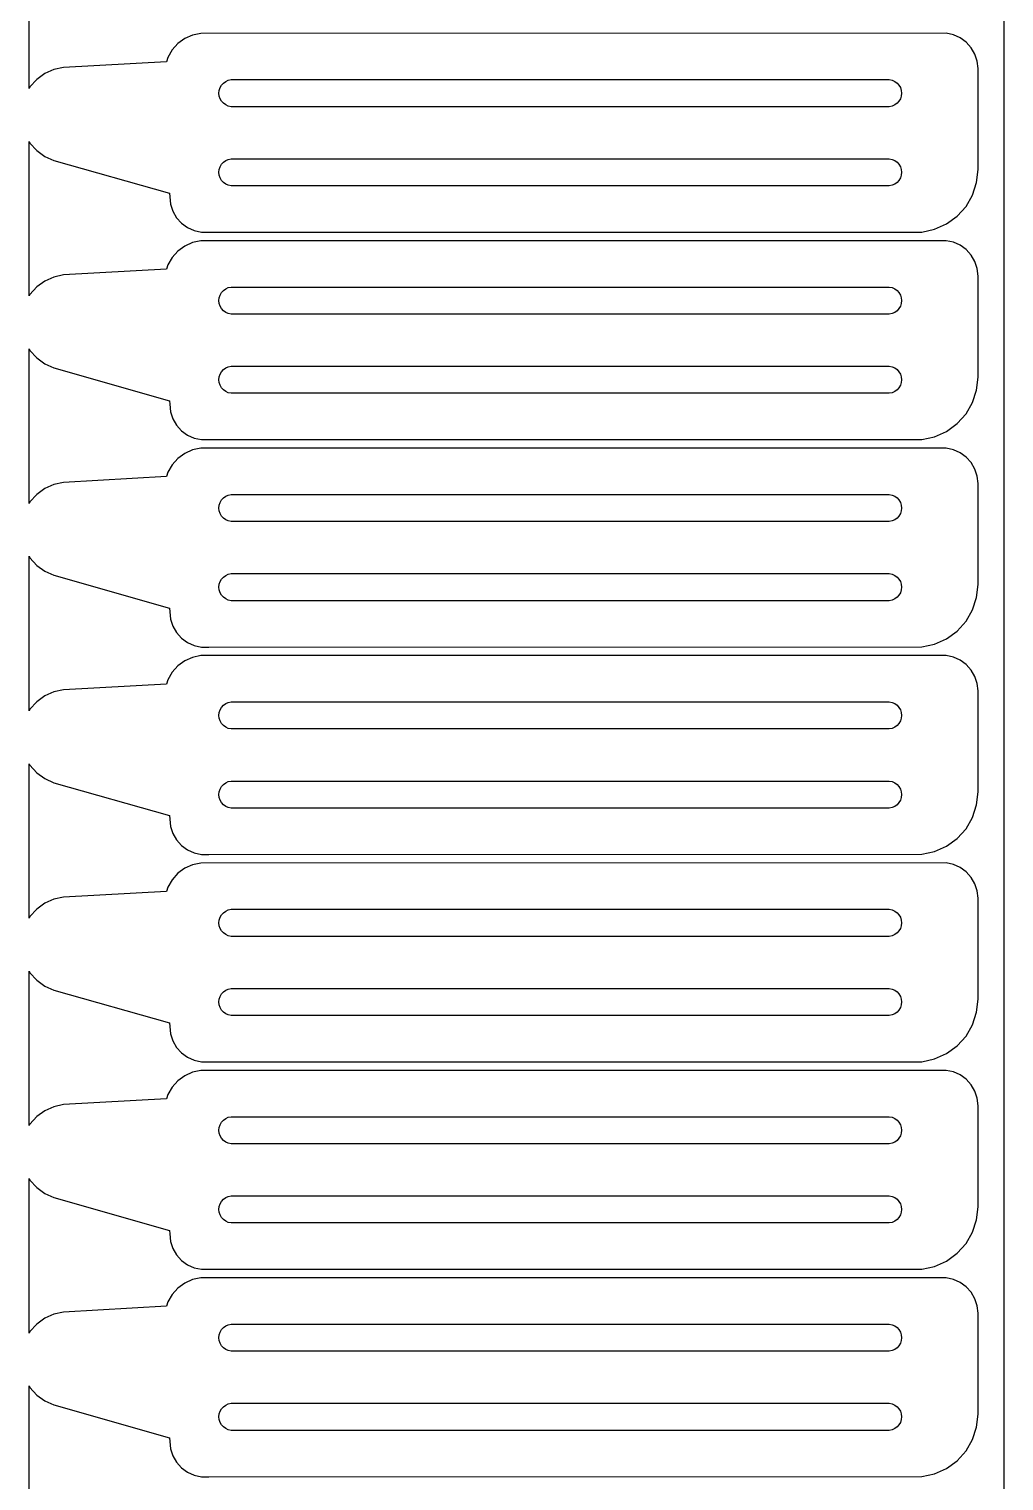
# Model space of a CAD drawing. Header units: metres. Extents: x 0 to 297, y 0 to 210.
# Drawn here: x 131.3 to 167, y 51.5 to 104.7 of the extents above; entities that cross this region are included whole.
import ezdxf

# ---------------------------------------------------------------- set-up
doc = ezdxf.new("R2010")
doc.units = ezdxf.units.M

msp = doc.modelspace()

# ---------------------------------------------------------------- linework, layer by layer
for p, q in [((167, 205), (167, 5)), ((131.3, 102.469), (131.3, 108.131)), ((137, 104.299), (136.746, 104.115)), ((137.286, 104.427), (137, 104.299)), ((137.593, 104.492), (137.286, 104.427)), ((164.886, 104.493), (137.593, 104.492)), ((165.152, 104.436), (164.886, 104.493)), ((165.4, 104.326), (165.152, 104.436)), ((165.62, 104.166), (165.4, 104.326)), ((136.536, 103.882), (136.38, 103.61)), ((136.746, 104.115), (136.536, 103.882)), ((165.802, 103.964), (165.62, 104.166)), ((165.938, 103.729), (165.802, 103.964)), ((132.567, 103.24), (132.209, 103.164)), ((136.328, 103.45), (132.567, 103.24)), ((136.38, 103.61), (136.328, 103.45)), ((166.022, 103.47), (165.938, 103.729)), ((166.05, 103.2), (166.022, 103.47)), ((131.579, 102.8), (131.334, 102.529)), ((131.875, 103.016), (131.579, 102.8)), ((132.209, 103.164), (131.875, 103.016)), ((138.415, 102.672), (138.5, 102.733)), ((138.5, 102.733), (138.595, 102.776)), ((138.595, 102.776), (138.698, 102.797)), ((138.698, 102.797), (162.802, 102.797)), ((162.802, 102.797), (162.905, 102.776)), ((162.905, 102.776), (163, 102.733)), ((163, 102.733), (163.085, 102.672)), ((166.05, 99.5), (166.05, 103.2)), ((131.334, 102.529), (131.3, 102.469)), ((138.25, 102.3), (138.261, 102.404)), ((138.261, 102.196), (138.25, 102.3)), ((138.261, 102.404), (138.293, 102.503)), ((138.293, 102.097), (138.261, 102.196)), ((138.293, 102.503), (138.345, 102.594)), ((138.345, 102.594), (138.415, 102.672)), ((163.085, 102.672), (163.155, 102.594)), ((163.155, 102.594), (163.207, 102.503)), ((163.207, 102.503), (163.239, 102.404)), ((163.239, 102.196), (163.207, 102.097)), ((163.239, 102.404), (163.25, 102.3)), ((163.25, 102.3), (163.239, 102.196)), ((138.345, 102.006), (138.293, 102.097)), ((138.415, 101.928), (138.345, 102.006)), ((138.5, 101.867), (138.415, 101.928)), ((138.595, 101.824), (138.5, 101.867)), ((138.698, 101.803), (138.595, 101.824)), ((162.802, 101.803), (138.698, 101.803)), ((162.905, 101.824), (162.802, 101.803)), ((163, 101.867), (162.905, 101.824)), ((163.085, 101.928), (163, 101.867)), ((163.155, 102.006), (163.085, 101.928)), ((163.207, 102.097), (163.155, 102.006)), ((131.3, 94.8693), (131.3, 100.531)), ((131.3, 100.531), (131.334, 100.471)), ((131.334, 100.471), (131.579, 100.199)), ((131.579, 100.199), (131.875, 99.9845)), ((131.875, 99.9845), (132.209, 99.8356)), ((132.209, 99.8356), (136.444, 98.6318)), ((138.25, 99.4), (138.261, 99.504)), ((138.261, 99.504), (138.293, 99.6034)), ((138.293, 99.6034), (138.345, 99.6939)), ((138.345, 99.6939), (138.415, 99.7716)), ((138.415, 99.7716), (138.5, 99.833)), ((138.5, 99.833), (138.595, 99.8755)), ((138.595, 99.8755), (138.698, 99.8973)), ((138.698, 99.8973), (162.802, 99.8973)), ((162.802, 99.8973), (162.905, 99.8755)), ((162.905, 99.8755), (163, 99.833)), ((163, 99.833), (163.085, 99.7716)), ((163.085, 99.7716), (163.155, 99.6939)), ((163.155, 99.6939), (163.207, 99.6034)), ((163.207, 99.6034), (163.239, 99.504)), ((163.239, 99.504), (163.25, 99.4)), ((166, 99.0218), (166.05, 99.5)), ((138.261, 99.296), (138.25, 99.4)), ((138.293, 99.1966), (138.261, 99.296)), ((138.345, 99.1061), (138.293, 99.1966)), ((138.415, 99.0284), (138.345, 99.1061)), ((138.5, 98.967), (138.415, 99.0284)), ((138.595, 98.9245), (138.5, 98.967)), ((163, 98.967), (162.905, 98.9245)), ((163.085, 99.0284), (163, 98.967)), ((163.155, 99.1061), (163.085, 99.0284)), ((163.207, 99.1966), (163.155, 99.1061)), ((163.239, 99.296), (163.207, 99.1966)), ((163.25, 99.4), (163.239, 99.296)), ((165.851, 98.5645), (166, 99.0218)), ((136.444, 98.6318), (136.45, 98.5)), ((136.45, 98.5), (136.478, 98.2297)), ((138.698, 98.9027), (138.595, 98.9245)), ((162.802, 98.9027), (138.698, 98.9027)), ((162.905, 98.9245), (162.802, 98.9027)), ((165.611, 98.1481), (165.851, 98.5645)), ((136.478, 98.2297), (136.562, 97.9712)), ((136.562, 97.9712), (136.698, 97.7359)), ((165.289, 97.7908), (165.611, 98.1481)), ((136.698, 97.7359), (136.88, 97.5339)), ((136.88, 97.5339), (137.1, 97.3742)), ((137.1, 97.3742), (137.348, 97.2636)), ((164.461, 97.3126), (164.9, 97.5081)), ((164.9, 97.5081), (165.289, 97.7908)), ((137.286, 96.8266), (137, 96.699)), ((137.593, 96.8918), (137.286, 96.8266)), ((137.348, 97.2636), (137.614, 97.2071)), ((164.886, 96.8929), (137.593, 96.8918)), ((137.614, 97.2071), (137.886, 97.2071)), ((137.886, 97.2071), (163.99, 97.2126)), ((163.99, 97.2126), (164.461, 97.3126)), ((165.152, 96.8364), (164.886, 96.8929)), ((165.4, 96.7258), (165.152, 96.8364)), ((136.746, 96.5147), (136.536, 96.2817)), ((137, 96.699), (136.746, 96.5147)), ((165.62, 96.5661), (165.4, 96.7258)), ((165.802, 96.3641), (165.62, 96.5661)), ((165.938, 96.1288), (165.802, 96.3641)), ((136.328, 95.8495), (132.567, 95.6404)), ((136.38, 96.0101), (136.328, 95.8495)), ((136.536, 96.2817), (136.38, 96.0101)), ((166.022, 95.8703), (165.938, 96.1288)), ((166.05, 95.6), (166.022, 95.8703)), ((131.875, 95.4155), (131.579, 95.2005)), ((132.209, 95.5643), (131.875, 95.4155)), ((132.567, 95.6404), (132.209, 95.5643)), ((166.05, 91.9), (166.05, 95.6)), ((131.334, 94.9286), (131.3, 94.8693)), ((131.579, 95.2005), (131.334, 94.9286)), ((138.25, 94.7), (138.261, 94.804)), ((138.261, 94.596), (138.25, 94.7)), ((138.261, 94.804), (138.293, 94.9034)), ((138.293, 94.9034), (138.345, 94.9939)), ((138.345, 94.9939), (138.415, 95.0716)), ((138.415, 95.0716), (138.5, 95.133)), ((138.5, 95.133), (138.595, 95.1755)), ((138.595, 95.1755), (138.698, 95.1973)), ((138.698, 95.1973), (162.802, 95.1973)), ((162.802, 95.1973), (162.905, 95.1755)), ((162.905, 95.1755), (163, 95.133)), ((163, 95.133), (163.085, 95.0716)), ((163.085, 95.0716), (163.155, 94.9939)), ((163.155, 94.9939), (163.207, 94.9034)), ((163.207, 94.9034), (163.239, 94.804)), ((163.239, 94.804), (163.25, 94.7)), ((163.25, 94.7), (163.239, 94.596)), ((138.293, 94.4966), (138.261, 94.596)), ((138.345, 94.4061), (138.293, 94.4966)), ((138.415, 94.3284), (138.345, 94.4061)), ((138.5, 94.267), (138.415, 94.3284)), ((138.595, 94.2245), (138.5, 94.267)), ((138.698, 94.2027), (138.595, 94.2245)), ((162.802, 94.2027), (138.698, 94.2027)), ((162.905, 94.2245), (162.802, 94.2027)), ((163, 94.267), (162.905, 94.2245)), ((163.085, 94.3284), (163, 94.267)), ((163.155, 94.4061), (163.085, 94.3284)), ((163.207, 94.4966), (163.155, 94.4061)), ((163.239, 94.596), (163.207, 94.4966)), ((131.3, 87.2693), (131.3, 92.9306)), ((131.3, 92.9306), (131.334, 92.8714)), ((131.334, 92.8714), (131.579, 92.5995)), ((131.579, 92.5995), (131.875, 92.3844)), ((131.875, 92.3844), (132.209, 92.2356)), ((132.209, 92.2356), (136.444, 91.0318)), ((138.293, 92.0034), (138.345, 92.0939)), ((138.345, 92.0939), (138.415, 92.1716)), ((138.415, 92.1716), (138.5, 92.233)), ((138.5, 92.233), (138.595, 92.2755)), ((138.595, 92.2755), (138.698, 92.2973)), ((138.698, 92.2973), (162.802, 92.2973)), ((162.802, 92.2973), (162.905, 92.2755)), ((162.905, 92.2755), (163, 92.233)), ((163, 92.233), (163.085, 92.1716)), ((163.085, 92.1716), (163.155, 92.0939)), ((163.155, 92.0939), (163.207, 92.0034)), ((138.25, 91.8), (138.261, 91.9039)), ((138.261, 91.696), (138.25, 91.8)), ((138.261, 91.9039), (138.293, 92.0034)), ((138.293, 91.5966), (138.261, 91.696)), ((138.345, 91.5061), (138.293, 91.5966)), ((138.415, 91.4284), (138.345, 91.5061)), ((163.155, 91.5061), (163.085, 91.4284)), ((163.207, 91.5966), (163.155, 91.5061)), ((163.207, 92.0034), (163.239, 91.9039)), ((163.239, 91.696), (163.207, 91.5966)), ((163.239, 91.9039), (163.25, 91.8)), ((163.25, 91.8), (163.239, 91.696)), ((166, 91.4218), (166.05, 91.9)), ((136.444, 91.0318), (136.45, 90.9)), ((138.5, 91.367), (138.415, 91.4284)), ((138.595, 91.3245), (138.5, 91.367)), ((138.698, 91.3027), (138.595, 91.3245)), ((162.802, 91.3027), (138.698, 91.3027)), ((162.905, 91.3245), (162.802, 91.3027)), ((163, 91.367), (162.905, 91.3245)), ((163.085, 91.4284), (163, 91.367)), ((165.851, 90.9645), (166, 91.4218)), ((136.45, 90.9), (136.478, 90.6297)), ((136.478, 90.6297), (136.562, 90.3712)), ((165.289, 90.1908), (165.611, 90.5481)), ((165.611, 90.5481), (165.851, 90.9645)), ((136.562, 90.3712), (136.698, 90.1359)), ((136.698, 90.1359), (136.88, 89.9339)), ((136.88, 89.9339), (137.1, 89.7742)), ((164.461, 89.7126), (164.9, 89.9081)), ((164.9, 89.9081), (165.289, 90.1908)), ((137.1, 89.7742), (137.348, 89.6636)), ((137.348, 89.6636), (137.614, 89.6071)), ((137.614, 89.6071), (137.886, 89.6071)), ((137.886, 89.6071), (163.99, 89.6126)), ((163.99, 89.6126), (164.461, 89.7126)), ((136.746, 88.9147), (136.536, 88.6817)), ((137, 89.099), (136.746, 88.9147)), ((137.286, 89.2266), (137, 89.099)), ((137.593, 89.2918), (137.286, 89.2266)), ((164.886, 89.2929), (137.593, 89.2918)), ((165.152, 89.2364), (164.886, 89.2929)), ((165.4, 89.1258), (165.152, 89.2364)), ((165.62, 88.9661), (165.4, 89.1258)), ((165.802, 88.7641), (165.62, 88.9661)), ((136.38, 88.4101), (136.328, 88.2495)), ((136.536, 88.6817), (136.38, 88.4101)), ((165.938, 88.5287), (165.802, 88.7641)), ((166.022, 88.2703), (165.938, 88.5287)), ((131.875, 87.8155), (131.579, 87.6005)), ((132.209, 87.9643), (131.875, 87.8155)), ((132.567, 88.0404), (132.209, 87.9643)), ((136.328, 88.2495), (132.567, 88.0404)), ((166.05, 88), (166.022, 88.2703)), ((166.05, 84.3), (166.05, 88)), ((131.334, 87.3286), (131.3, 87.2693)), ((131.579, 87.6005), (131.334, 87.3286)), ((138.261, 87.2039), (138.293, 87.3034)), ((138.293, 87.3034), (138.345, 87.3939)), ((138.345, 87.3939), (138.415, 87.4716)), ((138.415, 87.4716), (138.5, 87.533)), ((138.5, 87.533), (138.595, 87.5755)), ((138.595, 87.5755), (138.698, 87.5973)), ((138.698, 87.5973), (162.802, 87.5973)), ((162.802, 87.5973), (162.905, 87.5755)), ((162.905, 87.5755), (163, 87.533)), ((163, 87.533), (163.085, 87.4716)), ((163.085, 87.4716), (163.155, 87.3939)), ((163.155, 87.3939), (163.207, 87.3034)), ((163.207, 87.3034), (163.239, 87.2039)), ((138.25, 87.1), (138.261, 87.2039)), ((138.261, 86.996), (138.25, 87.1)), ((138.293, 86.8966), (138.261, 86.996)), ((138.345, 86.8061), (138.293, 86.8966)), ((138.415, 86.7284), (138.345, 86.8061)), ((138.5, 86.667), (138.415, 86.7284)), ((163.085, 86.7284), (163, 86.667)), ((163.155, 86.8061), (163.085, 86.7284)), ((163.207, 86.8966), (163.155, 86.8061)), ((163.239, 86.996), (163.207, 86.8966)), ((163.239, 87.2039), (163.25, 87.1)), ((163.25, 87.1), (163.239, 86.996)), ((138.595, 86.6245), (138.5, 86.667)), ((138.698, 86.6027), (138.595, 86.6245)), ((162.802, 86.6027), (138.698, 86.6027)), ((162.905, 86.6245), (162.802, 86.6027)), ((163, 86.667), (162.905, 86.6245)), ((131.3, 79.6693), (131.3, 85.3306)), ((131.3, 85.3306), (131.334, 85.2714)), ((131.334, 85.2714), (131.579, 84.9995)), ((131.579, 84.9995), (131.875, 84.7845)), ((131.875, 84.7845), (132.209, 84.6357)), ((132.209, 84.6357), (136.444, 83.4318)), ((138.415, 84.5716), (138.5, 84.633)), ((138.5, 84.633), (138.595, 84.6755)), ((138.595, 84.6755), (138.698, 84.6973)), ((138.698, 84.6973), (162.802, 84.6973)), ((162.802, 84.6973), (162.905, 84.6755)), ((162.905, 84.6755), (163, 84.633)), ((163, 84.633), (163.085, 84.5716)), ((138.25, 84.2), (138.261, 84.304)), ((138.261, 84.096), (138.25, 84.2)), ((138.261, 84.304), (138.293, 84.4034)), ((138.293, 83.9966), (138.261, 84.096)), ((138.293, 84.4034), (138.345, 84.4939)), ((138.345, 84.4939), (138.415, 84.5716)), ((163.085, 84.5716), (163.155, 84.4939)), ((163.155, 84.4939), (163.207, 84.4034)), ((163.207, 84.4034), (163.239, 84.304)), ((163.239, 84.096), (163.207, 83.9966)), ((163.239, 84.304), (163.25, 84.2)), ((163.25, 84.2), (163.239, 84.096)), ((166, 83.8218), (166.05, 84.3)), ((138.345, 83.9061), (138.293, 83.9966)), ((138.415, 83.8284), (138.345, 83.9061)), ((138.5, 83.767), (138.415, 83.8284)), ((138.595, 83.7245), (138.5, 83.767)), ((138.698, 83.7027), (138.595, 83.7245)), ((162.802, 83.7027), (138.698, 83.7027)), ((162.905, 83.7245), (162.802, 83.7027)), ((163, 83.767), (162.905, 83.7245)), ((163.085, 83.8284), (163, 83.767)), ((163.155, 83.9061), (163.085, 83.8284)), ((163.207, 83.9966), (163.155, 83.9061)), ((165.851, 83.3645), (166, 83.8218)), ((136.444, 83.4318), (136.45, 83.3)), ((136.45, 83.3), (136.478, 83.0297)), ((136.478, 83.0297), (136.562, 82.7712)), ((165.611, 82.9481), (165.851, 83.3645)), ((136.562, 82.7712), (136.698, 82.5359)), ((136.698, 82.5359), (136.88, 82.3339)), ((164.9, 82.3081), (165.289, 82.5908)), ((165.289, 82.5908), (165.611, 82.9481)), ((136.88, 82.3339), (137.1, 82.1742)), ((137.1, 82.1742), (137.348, 82.0636)), ((137.348, 82.0636), (137.614, 82.0071)), ((137.614, 82.0071), (137.886, 82.0071)), ((137.886, 82.0071), (163.99, 82.0126)), ((163.99, 82.0126), (164.461, 82.1126)), ((164.461, 82.1126), (164.9, 82.3081)), ((137, 81.499), (136.746, 81.3147)), ((137.286, 81.6266), (137, 81.499)), ((137.593, 81.6918), (137.286, 81.6266)), ((164.886, 81.6929), (137.593, 81.6918)), ((165.152, 81.6364), (164.886, 81.6929)), ((165.4, 81.5258), (165.152, 81.6364)), ((165.62, 81.3661), (165.4, 81.5258)), ((136.536, 81.0817), (136.38, 80.8101)), ((136.746, 81.3147), (136.536, 81.0817)), ((165.802, 81.1641), (165.62, 81.3661)), ((165.938, 80.9288), (165.802, 81.1641)), ((166.022, 80.6703), (165.938, 80.9288)), ((132.209, 80.3643), (131.875, 80.2155)), ((132.567, 80.4404), (132.209, 80.3643)), ((136.328, 80.6495), (132.567, 80.4404)), ((136.38, 80.8101), (136.328, 80.6495)), ((166.05, 80.4), (166.022, 80.6703)), ((166.05, 76.7), (166.05, 80.4)), ((131.579, 80.0005), (131.334, 79.7286)), ((131.875, 80.2155), (131.579, 80.0005)), ((138.345, 79.7939), (138.415, 79.8716)), ((138.415, 79.8716), (138.5, 79.933)), ((138.5, 79.933), (138.595, 79.9755)), ((138.595, 79.9755), (138.698, 79.9973)), ((138.698, 79.9973), (162.802, 79.9973)), ((162.802, 79.9973), (162.905, 79.9755)), ((162.905, 79.9755), (163, 79.933)), ((163, 79.933), (163.085, 79.8716)), ((163.085, 79.8716), (163.155, 79.7939)), ((131.334, 79.7286), (131.3, 79.6693)), ((138.25, 79.5), (138.261, 79.604)), ((138.261, 79.396), (138.25, 79.5)), ((138.261, 79.604), (138.293, 79.7034)), ((138.293, 79.2966), (138.261, 79.396)), ((138.293, 79.7034), (138.345, 79.7939)), ((138.345, 79.2061), (138.293, 79.2966)), ((163.155, 79.7939), (163.207, 79.7034)), ((163.207, 79.2966), (163.155, 79.2061)), ((163.207, 79.7034), (163.239, 79.604)), ((163.239, 79.396), (163.207, 79.2966)), ((163.239, 79.604), (163.25, 79.5)), ((163.25, 79.5), (163.239, 79.396)), ((138.415, 79.1284), (138.345, 79.2061)), ((138.5, 79.067), (138.415, 79.1284)), ((138.595, 79.0245), (138.5, 79.067)), ((138.698, 79.0027), (138.595, 79.0245)), ((162.802, 79.0027), (138.698, 79.0027)), ((162.905, 79.0245), (162.802, 79.0027)), ((163, 79.067), (162.905, 79.0245)), ((163.085, 79.1284), (163, 79.067)), ((163.155, 79.2061), (163.085, 79.1284)), ((131.3, 72.0694), (131.3, 77.7307)), ((131.3, 77.7307), (131.334, 77.6714)), ((131.334, 77.6714), (131.579, 77.3995)), ((131.579, 77.3995), (131.875, 77.1844)), ((131.875, 77.1844), (132.209, 77.0356)), ((132.209, 77.0356), (136.444, 75.8318)), ((138.25, 76.6), (138.261, 76.7039)), ((138.261, 76.7039), (138.293, 76.8034)), ((138.293, 76.8034), (138.345, 76.8939)), ((138.345, 76.8939), (138.415, 76.9716)), ((138.415, 76.9716), (138.5, 77.033)), ((138.5, 77.033), (138.595, 77.0755)), ((138.595, 77.0755), (138.698, 77.0973)), ((138.698, 77.0973), (162.802, 77.0973)), ((162.802, 77.0973), (162.905, 77.0755)), ((162.905, 77.0755), (163, 77.033)), ((163, 77.033), (163.085, 76.9716)), ((163.085, 76.9716), (163.155, 76.8939)), ((163.155, 76.8939), (163.207, 76.8034)), ((163.207, 76.8034), (163.239, 76.7039)), ((163.239, 76.7039), (163.25, 76.6)), ((166, 76.2218), (166.05, 76.7)), ((138.261, 76.496), (138.25, 76.6)), ((138.293, 76.3966), (138.261, 76.496)), ((138.345, 76.3061), (138.293, 76.3966)), ((138.415, 76.2284), (138.345, 76.3061)), ((138.5, 76.167), (138.415, 76.2284)), ((138.595, 76.1245), (138.5, 76.167)), ((138.698, 76.1027), (138.595, 76.1245)), ((162.802, 76.1027), (138.698, 76.1027)), ((162.905, 76.1245), (162.802, 76.1027)), ((163, 76.167), (162.905, 76.1245)), ((163.085, 76.2284), (163, 76.167)), ((163.155, 76.3061), (163.085, 76.2284)), ((163.207, 76.3966), (163.155, 76.3061)), ((163.239, 76.496), (163.207, 76.3966)), ((163.25, 76.6), (163.239, 76.496)), ((165.851, 75.7645), (166, 76.2218)), ((136.444, 75.8318), (136.45, 75.7)), ((136.45, 75.7), (136.478, 75.4297)), ((165.611, 75.3481), (165.851, 75.7645)), ((136.478, 75.4297), (136.562, 75.1712)), ((136.562, 75.1712), (136.698, 74.9359)), ((165.289, 74.9908), (165.611, 75.3481)), ((136.698, 74.9359), (136.88, 74.7339)), ((136.88, 74.7339), (137.1, 74.5742)), ((137.1, 74.5742), (137.348, 74.4636)), ((163.99, 74.4126), (164.461, 74.5126)), ((164.461, 74.5126), (164.9, 74.7081)), ((164.9, 74.7081), (165.289, 74.9908)), ((137.286, 74.0266), (137, 73.899)), ((137.593, 74.0918), (137.286, 74.0266)), ((137.348, 74.4636), (137.614, 74.4071)), ((164.886, 74.0929), (137.593, 74.0918)), ((137.614, 74.4071), (137.886, 74.4071)), ((137.886, 74.4071), (163.99, 74.4126)), ((165.152, 74.0364), (164.886, 74.0929)), ((165.4, 73.9258), (165.152, 74.0364)), ((136.536, 73.4817), (136.38, 73.2101)), ((136.746, 73.7147), (136.536, 73.4817)), ((137, 73.899), (136.746, 73.7147)), ((165.62, 73.7661), (165.4, 73.9258)), ((165.802, 73.5641), (165.62, 73.7661)), ((165.938, 73.3288), (165.802, 73.5641)), ((136.328, 73.0495), (132.567, 72.8404)), ((136.38, 73.2101), (136.328, 73.0495)), ((166.022, 73.0703), (165.938, 73.3288)), ((166.05, 72.8), (166.022, 73.0703)), ((131.579, 72.4005), (131.334, 72.1286)), ((131.875, 72.6155), (131.579, 72.4005)), ((132.209, 72.7643), (131.875, 72.6155)), ((132.567, 72.8404), (132.209, 72.7643)), ((138.5, 72.333), (138.595, 72.3755)), ((138.595, 72.3755), (138.698, 72.3973)), ((138.698, 72.3973), (162.802, 72.3973)), ((162.802, 72.3973), (162.905, 72.3755)), ((162.905, 72.3755), (163, 72.333)), ((166.05, 69.1), (166.05, 72.8)), ((131.334, 72.1286), (131.3, 72.0694)), ((138.25, 71.9), (138.261, 72.004)), ((138.261, 71.796), (138.25, 71.9)), ((138.261, 72.004), (138.293, 72.1034)), ((138.293, 72.1034), (138.345, 72.1939)), ((138.345, 72.1939), (138.415, 72.2716)), ((138.415, 72.2716), (138.5, 72.333)), ((163, 72.333), (163.085, 72.2716)), ((163.085, 72.2716), (163.155, 72.1939)), ((163.155, 72.1939), (163.207, 72.1034)), ((163.207, 72.1034), (163.239, 72.004)), ((163.239, 72.004), (163.25, 71.9)), ((163.25, 71.9), (163.239, 71.796)), ((138.293, 71.6966), (138.261, 71.796)), ((138.345, 71.6061), (138.293, 71.6966)), ((138.415, 71.5284), (138.345, 71.6061)), ((138.5, 71.467), (138.415, 71.5284)), ((138.595, 71.4245), (138.5, 71.467)), ((138.698, 71.4027), (138.595, 71.4245)), ((162.802, 71.4027), (138.698, 71.4027)), ((162.905, 71.4245), (162.802, 71.4027)), ((163, 71.467), (162.905, 71.4245)), ((163.085, 71.5284), (163, 71.467)), ((163.155, 71.6061), (163.085, 71.5284)), ((163.207, 71.6966), (163.155, 71.6061)), ((163.239, 71.796), (163.207, 71.6966)), ((131.3, 64.4693), (131.3, 70.1306)), ((131.3, 70.1306), (131.334, 70.0714)), ((131.334, 70.0714), (131.579, 69.7995)), ((131.579, 69.7995), (131.875, 69.5845)), ((131.875, 69.5845), (132.209, 69.4357)), ((132.209, 69.4357), (136.444, 68.2318)), ((138.261, 69.104), (138.293, 69.2034)), ((138.293, 69.2034), (138.345, 69.2939)), ((138.345, 69.2939), (138.415, 69.3716)), ((138.415, 69.3716), (138.5, 69.433)), ((138.5, 69.433), (138.595, 69.4755)), ((138.595, 69.4755), (138.698, 69.4973)), ((138.698, 69.4973), (162.802, 69.4973)), ((162.802, 69.4973), (162.905, 69.4755)), ((162.905, 69.4755), (163, 69.433)), ((163, 69.433), (163.085, 69.3716)), ((163.085, 69.3716), (163.155, 69.2939)), ((163.155, 69.2939), (163.207, 69.2034)), ((163.207, 69.2034), (163.239, 69.104)), ((138.25, 69), (138.261, 69.104)), ((138.261, 68.896), (138.25, 69)), ((138.293, 68.7966), (138.261, 68.896)), ((138.345, 68.7061), (138.293, 68.7966)), ((138.415, 68.6284), (138.345, 68.7061)), ((138.5, 68.567), (138.415, 68.6284)), ((163.085, 68.6284), (163, 68.567)), ((163.155, 68.7061), (163.085, 68.6284)), ((163.207, 68.7966), (163.155, 68.7061)), ((163.239, 68.896), (163.207, 68.7966)), ((163.239, 69.104), (163.25, 69)), ((163.25, 69), (163.239, 68.896)), ((166, 68.6218), (166.05, 69.1)), ((136.444, 68.2318), (136.45, 68.1)), ((136.45, 68.1), (136.478, 67.8297)), ((138.595, 68.5245), (138.5, 68.567)), ((138.698, 68.5027), (138.595, 68.5245)), ((162.802, 68.5027), (138.698, 68.5027)), ((162.905, 68.5245), (162.802, 68.5027)), ((163, 68.567), (162.905, 68.5245)), ((165.611, 67.7481), (165.851, 68.1645)), ((165.851, 68.1645), (166, 68.6218)), ((136.478, 67.8297), (136.562, 67.5712)), ((136.562, 67.5712), (136.698, 67.3359)), ((165.289, 67.3908), (165.611, 67.7481)), ((136.698, 67.3359), (136.88, 67.1339)), ((136.88, 67.1339), (137.1, 66.9742)), ((164.461, 66.9126), (164.9, 67.1081)), ((164.9, 67.1081), (165.289, 67.3908)), ((137.1, 66.9742), (137.348, 66.8636)), ((137.348, 66.8636), (137.614, 66.8071)), ((137.614, 66.8071), (137.886, 66.8071)), ((137.886, 66.8071), (163.99, 66.8126)), ((163.99, 66.8126), (164.461, 66.9126)), ((136.746, 66.1147), (136.536, 65.8817)), ((137, 66.299), (136.746, 66.1147)), ((137.286, 66.4266), (137, 66.299)), ((137.593, 66.4918), (137.286, 66.4266)), ((164.886, 66.4929), (137.593, 66.4918)), ((165.152, 66.4364), (164.886, 66.4929)), ((165.4, 66.3258), (165.152, 66.4364)), ((165.62, 66.1661), (165.4, 66.3258)), ((165.802, 65.9641), (165.62, 66.1661)), ((136.328, 65.4495), (132.567, 65.2404)), ((136.38, 65.6101), (136.328, 65.4495)), ((136.536, 65.8817), (136.38, 65.6101)), ((165.938, 65.7288), (165.802, 65.9641)), ((166.022, 65.4703), (165.938, 65.7288)), ((166.05, 65.2), (166.022, 65.4703)), ((131.875, 65.0155), (131.579, 64.8005)), ((132.209, 65.1643), (131.875, 65.0155)), ((132.567, 65.2404), (132.209, 65.1643)), ((166.05, 61.5), (166.05, 65.2)), ((131.334, 64.5286), (131.3, 64.4693)), ((131.579, 64.8005), (131.334, 64.5286)), ((138.25, 64.3), (138.261, 64.4039)), ((138.261, 64.4039), (138.293, 64.5034)), ((138.293, 64.5034), (138.345, 64.5939)), ((138.345, 64.5939), (138.415, 64.6716)), ((138.415, 64.6716), (138.5, 64.733)), ((138.5, 64.733), (138.595, 64.7755)), ((138.595, 64.7755), (138.698, 64.7973)), ((138.698, 64.7973), (162.802, 64.7973)), ((162.802, 64.7973), (162.905, 64.7755)), ((162.905, 64.7755), (163, 64.733)), ((163, 64.733), (163.085, 64.6716)), ((163.085, 64.6716), (163.155, 64.5939)), ((163.155, 64.5939), (163.207, 64.5034)), ((163.207, 64.5034), (163.239, 64.4039)), ((163.239, 64.4039), (163.25, 64.3)), ((138.261, 64.196), (138.25, 64.3)), ((138.293, 64.0966), (138.261, 64.196)), ((138.345, 64.0061), (138.293, 64.0966)), ((138.415, 63.9284), (138.345, 64.0061)), ((138.5, 63.867), (138.415, 63.9284)), ((138.595, 63.8245), (138.5, 63.867)), ((163, 63.867), (162.905, 63.8245)), ((163.085, 63.9284), (163, 63.867)), ((163.155, 64.0061), (163.085, 63.9284)), ((163.207, 64.0966), (163.155, 64.0061)), ((163.239, 64.196), (163.207, 64.0966)), ((163.25, 64.3), (163.239, 64.196)), ((138.698, 63.8027), (138.595, 63.8245)), ((162.802, 63.8027), (138.698, 63.8027)), ((162.905, 63.8245), (162.802, 63.8027)), ((131.3, 56.8693), (131.3, 62.5306)), ((131.3, 62.5306), (131.334, 62.4714)), ((131.334, 62.4714), (131.579, 62.1995)), ((131.579, 62.1995), (131.875, 61.9845)), ((131.875, 61.9845), (132.209, 61.8356)), ((132.209, 61.8356), (136.444, 60.6318)), ((138.345, 61.6939), (138.415, 61.7716)), ((138.415, 61.7716), (138.5, 61.833)), ((138.5, 61.833), (138.595, 61.8755)), ((138.595, 61.8755), (138.698, 61.8972)), ((138.698, 61.8972), (162.802, 61.8972)), ((162.802, 61.8972), (162.905, 61.8755)), ((162.905, 61.8755), (163, 61.833)), ((163, 61.833), (163.085, 61.7716)), ((163.085, 61.7716), (163.155, 61.6939)), ((138.25, 61.4), (138.261, 61.504)), ((138.261, 61.296), (138.25, 61.4)), ((138.261, 61.504), (138.293, 61.6034)), ((138.293, 61.1966), (138.261, 61.296)), ((138.293, 61.6034), (138.345, 61.6939)), ((138.345, 61.1061), (138.293, 61.1966)), ((163.155, 61.6939), (163.207, 61.6034)), ((163.207, 61.1966), (163.155, 61.1061)), ((163.207, 61.6034), (163.239, 61.504)), ((163.239, 61.296), (163.207, 61.1966)), ((163.239, 61.504), (163.25, 61.4)), ((163.25, 61.4), (163.239, 61.296)), ((166, 61.0218), (166.05, 61.5)), ((138.415, 61.0284), (138.345, 61.1061)), ((138.5, 60.967), (138.415, 61.0284)), ((138.595, 60.9245), (138.5, 60.967)), ((138.698, 60.9027), (138.595, 60.9245)), ((162.802, 60.9027), (138.698, 60.9027)), ((162.905, 60.9245), (162.802, 60.9027)), ((163, 60.967), (162.905, 60.9245)), ((163.085, 61.0284), (163, 60.967)), ((163.155, 61.1061), (163.085, 61.0284)), ((165.851, 60.5645), (166, 61.0218)), ((136.444, 60.6318), (136.45, 60.5)), ((136.45, 60.5), (136.478, 60.2297)), ((136.478, 60.2297), (136.562, 59.9712)), ((165.289, 59.7908), (165.611, 60.1481)), ((165.611, 60.1481), (165.851, 60.5645)), ((136.562, 59.9712), (136.698, 59.7359)), ((136.698, 59.7359), (136.88, 59.5339)), ((164.9, 59.5081), (165.289, 59.7908)), ((136.88, 59.5339), (137.1, 59.3742)), ((137.1, 59.3742), (137.348, 59.2636)), ((137.348, 59.2636), (137.614, 59.2071)), ((137.614, 59.2071), (137.886, 59.2071)), ((137.886, 59.2071), (163.99, 59.2126)), ((163.99, 59.2126), (164.461, 59.3126)), ((164.461, 59.3126), (164.9, 59.5081)), ((137, 58.699), (136.746, 58.5147)), ((137.286, 58.8266), (137, 58.699)), ((137.593, 58.8918), (137.286, 58.8266)), ((164.886, 58.8929), (137.593, 58.8918)), ((165.152, 58.8364), (164.886, 58.8929)), ((165.4, 58.7258), (165.152, 58.8364)), ((165.62, 58.5661), (165.4, 58.7258)), ((165.802, 58.3641), (165.62, 58.5661)), ((136.38, 58.0101), (136.328, 57.8495)), ((136.536, 58.2817), (136.38, 58.0101)), ((136.746, 58.5147), (136.536, 58.2817)), ((165.938, 58.1288), (165.802, 58.3641)), ((166.022, 57.8703), (165.938, 58.1288)), ((132.209, 57.5643), (131.875, 57.4155)), ((132.567, 57.6404), (132.209, 57.5643)), ((136.328, 57.8495), (132.567, 57.6404)), ((166.05, 57.6), (166.022, 57.8703)), ((166.05, 53.9), (166.05, 57.6)), ((131.334, 56.9286), (131.3, 56.8693)), ((131.579, 57.2005), (131.334, 56.9286)), ((131.875, 57.4155), (131.579, 57.2005)), ((138.293, 56.9034), (138.345, 56.9939)), ((138.345, 56.9939), (138.415, 57.0716)), ((138.415, 57.0716), (138.5, 57.133)), ((138.5, 57.133), (138.595, 57.1755)), ((138.595, 57.1755), (138.698, 57.1973)), ((138.698, 57.1973), (162.802, 57.1973)), ((162.802, 57.1973), (162.905, 57.1755)), ((162.905, 57.1755), (163, 57.133)), ((163, 57.133), (163.085, 57.0716)), ((163.085, 57.0716), (163.155, 56.9939)), ((163.155, 56.9939), (163.207, 56.9034)), ((138.25, 56.7), (138.261, 56.804)), ((138.261, 56.596), (138.25, 56.7)), ((138.261, 56.804), (138.293, 56.9034)), ((138.293, 56.4966), (138.261, 56.596)), ((138.345, 56.4061), (138.293, 56.4966)), ((138.415, 56.3284), (138.345, 56.4061)), ((163.155, 56.4061), (163.085, 56.3284)), ((163.207, 56.4966), (163.155, 56.4061)), ((163.207, 56.9034), (163.239, 56.804)), ((163.239, 56.596), (163.207, 56.4966)), ((163.239, 56.804), (163.25, 56.7)), ((163.25, 56.7), (163.239, 56.596)), ((138.5, 56.267), (138.415, 56.3284)), ((138.595, 56.2245), (138.5, 56.267)), ((138.698, 56.2027), (138.595, 56.2245)), ((162.802, 56.2027), (138.698, 56.2027)), ((162.905, 56.2245), (162.802, 56.2027)), ((163, 56.267), (162.905, 56.2245)), ((163.085, 56.3284), (163, 56.267)), ((131.3, 49.2693), (131.3, 54.9306)), ((131.3, 54.9306), (131.334, 54.8714)), ((131.334, 54.8714), (131.579, 54.5995)), ((131.579, 54.5995), (131.875, 54.3844)), ((131.875, 54.3844), (132.209, 54.2356)), ((138.5, 54.233), (138.595, 54.2755)), ((138.595, 54.2755), (138.698, 54.2973)), ((138.698, 54.2973), (162.802, 54.2973)), ((162.802, 54.2973), (162.905, 54.2755)), ((162.905, 54.2755), (163, 54.233)), ((132.209, 54.2356), (136.444, 53.0318)), ((138.25, 53.8), (138.261, 53.9039)), ((138.261, 53.696), (138.25, 53.8)), ((138.261, 53.9039), (138.293, 54.0034)), ((138.293, 54.0034), (138.345, 54.0939)), ((138.345, 54.0939), (138.415, 54.1716)), ((138.415, 54.1716), (138.5, 54.233)), ((163, 54.233), (163.085, 54.1716)), ((163.085, 54.1716), (163.155, 54.0939)), ((163.155, 54.0939), (163.207, 54.0034)), ((163.207, 54.0034), (163.239, 53.9039)), ((163.239, 53.9039), (163.25, 53.8)), ((163.25, 53.8), (163.239, 53.696)), ((166, 53.4218), (166.05, 53.9)), ((138.293, 53.5966), (138.261, 53.696)), ((138.345, 53.5061), (138.293, 53.5966)), ((138.415, 53.4284), (138.345, 53.5061)), ((138.5, 53.367), (138.415, 53.4284)), ((138.595, 53.3245), (138.5, 53.367)), ((138.698, 53.3027), (138.595, 53.3245)), ((162.802, 53.3027), (138.698, 53.3027)), ((162.905, 53.3245), (162.802, 53.3027)), ((163, 53.367), (162.905, 53.3245)), ((163.085, 53.4284), (163, 53.367)), ((163.155, 53.5061), (163.085, 53.4284)), ((163.207, 53.5966), (163.155, 53.5061)), ((163.239, 53.696), (163.207, 53.5966)), ((165.851, 52.9645), (166, 53.4218)), ((136.444, 53.0318), (136.45, 52.9)), ((136.45, 52.9), (136.478, 52.6297)), ((165.611, 52.5481), (165.851, 52.9645)), ((136.478, 52.6297), (136.562, 52.3712)), ((136.562, 52.3712), (136.698, 52.1359)), ((164.9, 51.9081), (165.289, 52.1908)), ((165.289, 52.1908), (165.611, 52.5481)), ((136.698, 52.1359), (136.88, 51.9339)), ((136.88, 51.9339), (137.1, 51.7742)), ((137.1, 51.7742), (137.348, 51.6636)), ((137.348, 51.6636), (137.614, 51.6071)), ((137.614, 51.6071), (137.886, 51.6071)), ((137.886, 51.6071), (163.99, 51.6126)), ((163.99, 51.6126), (164.461, 51.7126)), ((164.461, 51.7126), (164.9, 51.9081))]:
    msp.add_line(p, q)

doc.saveas('drawing.dxf')
